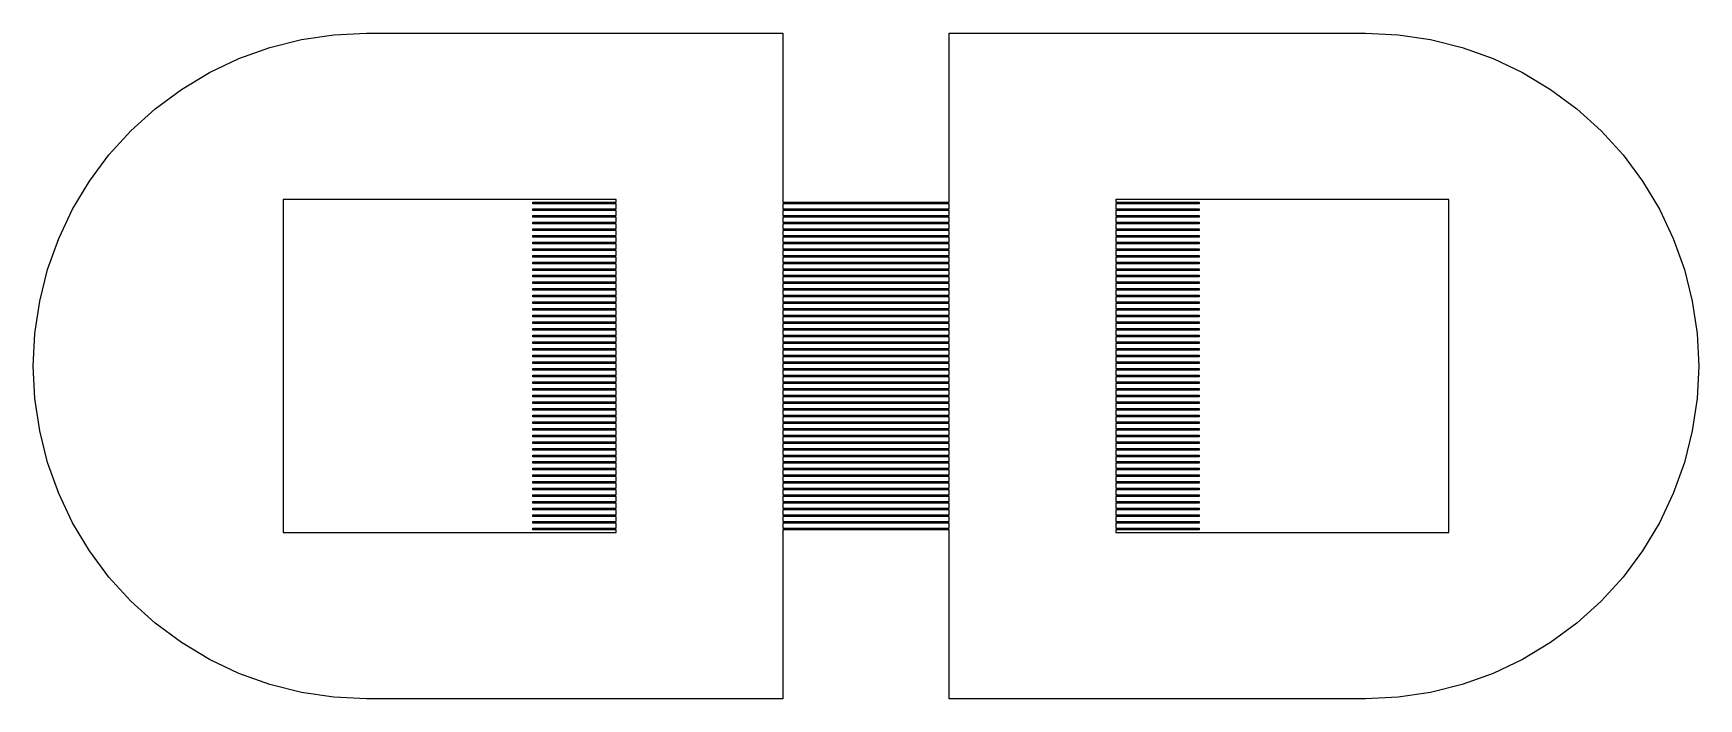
# Model space of a CAD drawing. Extents: x -16 to 83, y -18 to 83.
# Drawn here: x 18.5 to 28.5, y 53.5 to 57.5 of the extents above; entities that cross this region are included whole.
import ezdxf

# ---------------------------------------------------------------- set-up
doc = ezdxf.new("R2010")
doc.units = 0

msp = doc.modelspace()

# ---------------------------------------------------------------- linework, layer by layer
for p, q in [((20.304, 57.4904), (20.5, 57.5)), ((20.5, 57.5), (23, 57.5)), ((23, 57.5), (23, 56.485)), ((24, 56.485), (24, 57.5)), ((24, 57.5), (26.5, 57.5)), ((26.5, 57.5), (26.696, 57.4904)), ((19.7346, 57.3477), (19.9194, 57.4139)), ((19.9194, 57.4139), (20.1098, 57.4616)), ((20.1098, 57.4616), (20.304, 57.4904)), ((26.696, 57.4904), (26.8902, 57.4616)), ((26.8902, 57.4616), (27.0806, 57.4139)), ((27.0806, 57.4139), (27.2654, 57.3477)), ((19.5572, 57.2638), (19.7346, 57.3477)), ((27.2654, 57.3477), (27.4428, 57.2638)), ((19.3889, 57.1629), (19.5572, 57.2638)), ((27.4428, 57.2638), (27.6111, 57.1629)), ((19.2312, 57.046), (19.3889, 57.1629)), ((27.6111, 57.1629), (27.7688, 57.046)), ((19.0858, 56.9142), (19.2312, 57.046)), ((27.7688, 57.046), (27.9142, 56.9142)), ((18.954, 56.7688), (19.0858, 56.9142)), ((27.9142, 56.9142), (28.046, 56.7688)), ((18.8371, 56.6111), (18.954, 56.7688)), ((28.046, 56.7688), (28.1629, 56.6111)), ((18.7362, 56.4428), (18.8371, 56.6111)), ((28.1629, 56.6111), (28.2638, 56.4428)), ((22, 56.5), (20, 56.5)), ((20, 56.5), (20, 54.5)), ((22, 56.485), (22, 56.5)), ((27, 56.5), (25, 56.5)), ((25, 56.5), (25, 56.485)), ((27, 54.5), (27, 56.5)), ((18.6523, 56.2654), (18.7362, 56.4428)), ((21.5, 56.475), (21.5, 56.485)), ((21.5, 56.485), (22, 56.485)), ((22, 56.475), (21.5, 56.475)), ((21.5, 56.435), (21.5, 56.445)), ((21.5, 56.445), (22, 56.445)), ((22, 56.435), (21.5, 56.435)), ((21.5, 56.395), (21.5, 56.405)), ((21.5, 56.405), (22, 56.405)), ((22, 56.445), (22, 56.475)), ((22, 56.405), (22, 56.435)), ((23, 56.485), (24, 56.485)), ((24, 56.475), (23, 56.475)), ((23, 56.475), (23, 56.445)), ((23, 56.445), (24, 56.445)), ((24, 56.435), (23, 56.435)), ((23, 56.435), (23, 56.405)), ((23, 56.405), (24, 56.405)), ((24, 56.445), (24, 56.475)), ((24, 56.405), (24, 56.435)), ((25, 56.485), (25.5, 56.485)), ((25.5, 56.475), (25, 56.475)), ((25, 56.475), (25, 56.445)), ((25, 56.445), (25.5, 56.445)), ((25.5, 56.435), (25, 56.435)), ((25, 56.435), (25, 56.405)), ((25, 56.405), (25.5, 56.405)), ((25.5, 56.485), (25.5, 56.475)), ((25.5, 56.445), (25.5, 56.435)), ((25.5, 56.405), (25.5, 56.395)), ((28.2638, 56.4428), (28.3477, 56.2654)), ((22, 56.395), (21.5, 56.395)), ((21.5, 56.355), (21.5, 56.365)), ((21.5, 56.365), (22, 56.365)), ((22, 56.355), (21.5, 56.355)), ((21.5, 56.315), (21.5, 56.325)), ((21.5, 56.325), (22, 56.325)), ((22, 56.315), (21.5, 56.315)), ((22, 56.365), (22, 56.395)), ((22, 56.325), (22, 56.355)), ((22, 56.285), (22, 56.315)), ((24, 56.395), (23, 56.395)), ((23, 56.395), (23, 56.365)), ((23, 56.365), (24, 56.365)), ((24, 56.355), (23, 56.355)), ((23, 56.355), (23, 56.325)), ((23, 56.325), (24, 56.325)), ((24, 56.315), (23, 56.315)), ((23, 56.315), (23, 56.285)), ((24, 56.365), (24, 56.395)), ((24, 56.325), (24, 56.355)), ((24, 56.285), (24, 56.315)), ((25.5, 56.395), (25, 56.395)), ((25, 56.395), (25, 56.365)), ((25, 56.365), (25.5, 56.365)), ((25.5, 56.355), (25, 56.355)), ((25, 56.355), (25, 56.325)), ((25, 56.325), (25.5, 56.325)), ((25.5, 56.315), (25, 56.315)), ((25, 56.315), (25, 56.285)), ((25.5, 56.365), (25.5, 56.355)), ((25.5, 56.325), (25.5, 56.315)), ((18.5861, 56.0806), (18.6523, 56.2654)), ((21.5, 56.275), (21.5, 56.285)), ((21.5, 56.285), (22, 56.285)), ((22, 56.275), (21.5, 56.275)), ((21.5, 56.235), (21.5, 56.245)), ((21.5, 56.245), (22, 56.245)), ((22, 56.235), (21.5, 56.235)), ((21.5, 56.195), (21.5, 56.205)), ((21.5, 56.205), (22, 56.205)), ((22, 56.245), (22, 56.275)), ((22, 56.205), (22, 56.235)), ((23, 56.285), (24, 56.285)), ((24, 56.275), (23, 56.275)), ((23, 56.275), (23, 56.245)), ((23, 56.245), (24, 56.245)), ((24, 56.235), (23, 56.235)), ((23, 56.235), (23, 56.205)), ((23, 56.205), (24, 56.205)), ((24, 56.245), (24, 56.275)), ((24, 56.205), (24, 56.235)), ((25, 56.285), (25.5, 56.285)), ((25.5, 56.275), (25, 56.275)), ((25, 56.275), (25, 56.245)), ((25, 56.245), (25.5, 56.245)), ((25.5, 56.235), (25, 56.235)), ((25, 56.235), (25, 56.205)), ((25, 56.205), (25.5, 56.205)), ((25.5, 56.285), (25.5, 56.275)), ((25.5, 56.245), (25.5, 56.235)), ((25.5, 56.205), (25.5, 56.195)), ((28.3477, 56.2654), (28.4139, 56.0806)), ((22, 56.195), (21.5, 56.195)), ((21.5, 56.155), (21.5, 56.165)), ((21.5, 56.165), (22, 56.165)), ((22, 56.155), (21.5, 56.155)), ((21.5, 56.115), (21.5, 56.125)), ((21.5, 56.125), (22, 56.125)), ((22, 56.115), (21.5, 56.115)), ((22, 56.165), (22, 56.195)), ((22, 56.125), (22, 56.155)), ((22, 56.085), (22, 56.115)), ((24, 56.195), (23, 56.195)), ((23, 56.195), (23, 56.165)), ((23, 56.165), (24, 56.165)), ((24, 56.155), (23, 56.155)), ((23, 56.155), (23, 56.125)), ((23, 56.125), (24, 56.125)), ((24, 56.115), (23, 56.115)), ((23, 56.115), (23, 56.085)), ((24, 56.165), (24, 56.195)), ((24, 56.125), (24, 56.155)), ((24, 56.085), (24, 56.115)), ((25.5, 56.195), (25, 56.195)), ((25, 56.195), (25, 56.165)), ((25, 56.165), (25.5, 56.165)), ((25.5, 56.155), (25, 56.155)), ((25, 56.155), (25, 56.125)), ((25, 56.125), (25.5, 56.125)), ((25.5, 56.115), (25, 56.115)), ((25, 56.115), (25, 56.085)), ((25.5, 56.165), (25.5, 56.155)), ((25.5, 56.125), (25.5, 56.115)), ((18.5384, 55.8902), (18.5861, 56.0806)), ((21.5, 56.075), (21.5, 56.085)), ((21.5, 56.085), (22, 56.085)), ((22, 56.075), (21.5, 56.075)), ((21.5, 56.035), (21.5, 56.045)), ((21.5, 56.045), (22, 56.045)), ((22, 56.035), (21.5, 56.035)), ((21.5, 55.995), (21.5, 56.005)), ((21.5, 56.005), (22, 56.005)), ((22, 56.045), (22, 56.075)), ((22, 56.005), (22, 56.035)), ((23, 56.085), (24, 56.085)), ((24, 56.075), (23, 56.075)), ((23, 56.075), (23, 56.045)), ((23, 56.045), (24, 56.045)), ((24, 56.035), (23, 56.035)), ((23, 56.035), (23, 56.005)), ((23, 56.005), (24, 56.005)), ((24, 56.045), (24, 56.075)), ((24, 56.005), (24, 56.035)), ((25, 56.085), (25.5, 56.085)), ((25.5, 56.075), (25, 56.075)), ((25, 56.075), (25, 56.045)), ((25, 56.045), (25.5, 56.045)), ((25.5, 56.035), (25, 56.035)), ((25, 56.035), (25, 56.005)), ((25, 56.005), (25.5, 56.005)), ((25.5, 56.085), (25.5, 56.075)), ((25.5, 56.045), (25.5, 56.035)), ((25.5, 56.005), (25.5, 55.995)), ((28.4139, 56.0806), (28.4616, 55.8902)), ((22, 55.995), (21.5, 55.995)), ((21.5, 55.955), (21.5, 55.965)), ((21.5, 55.965), (22, 55.965)), ((22, 55.955), (21.5, 55.955)), ((21.5, 55.915), (21.5, 55.925)), ((21.5, 55.925), (22, 55.925)), ((22, 55.915), (21.5, 55.915)), ((22, 55.965), (22, 55.995)), ((22, 55.925), (22, 55.955)), ((22, 55.885), (22, 55.915)), ((24, 55.995), (23, 55.995)), ((23, 55.995), (23, 55.965)), ((23, 55.965), (24, 55.965)), ((24, 55.955), (23, 55.955)), ((23, 55.955), (23, 55.925)), ((23, 55.925), (24, 55.925)), ((24, 55.915), (23, 55.915)), ((23, 55.915), (23, 55.885)), ((24, 55.965), (24, 55.995)), ((24, 55.925), (24, 55.955)), ((24, 55.885), (24, 55.915)), ((25.5, 55.995), (25, 55.995)), ((25, 55.995), (25, 55.965)), ((25, 55.965), (25.5, 55.965)), ((25.5, 55.955), (25, 55.955)), ((25, 55.955), (25, 55.925)), ((25, 55.925), (25.5, 55.925)), ((25.5, 55.915), (25, 55.915)), ((25, 55.915), (25, 55.885)), ((25.5, 55.965), (25.5, 55.955)), ((25.5, 55.925), (25.5, 55.915)), ((18.5096, 55.696), (18.5384, 55.8902)), ((21.5, 55.875), (21.5, 55.885)), ((21.5, 55.885), (22, 55.885)), ((22, 55.875), (21.5, 55.875)), ((21.5, 55.835), (21.5, 55.845)), ((21.5, 55.845), (22, 55.845)), ((22, 55.835), (21.5, 55.835)), ((21.5, 55.795), (21.5, 55.805)), ((21.5, 55.805), (22, 55.805)), ((22, 55.845), (22, 55.875)), ((22, 55.805), (22, 55.835)), ((23, 55.885), (24, 55.885)), ((24, 55.875), (23, 55.875)), ((23, 55.875), (23, 55.845)), ((23, 55.845), (24, 55.845)), ((24, 55.835), (23, 55.835)), ((23, 55.835), (23, 55.805)), ((23, 55.805), (24, 55.805)), ((24, 55.845), (24, 55.875)), ((24, 55.805), (24, 55.835)), ((25, 55.885), (25.5, 55.885)), ((25.5, 55.875), (25, 55.875)), ((25, 55.875), (25, 55.845)), ((25, 55.845), (25.5, 55.845)), ((25.5, 55.835), (25, 55.835)), ((25, 55.835), (25, 55.805)), ((25, 55.805), (25.5, 55.805)), ((25.5, 55.885), (25.5, 55.875)), ((25.5, 55.845), (25.5, 55.835)), ((25.5, 55.805), (25.5, 55.795)), ((28.4616, 55.8902), (28.4904, 55.696)), ((22, 55.795), (21.5, 55.795)), ((21.5, 55.755), (21.5, 55.765)), ((21.5, 55.765), (22, 55.765)), ((22, 55.755), (21.5, 55.755)), ((21.5, 55.715), (21.5, 55.725)), ((21.5, 55.725), (22, 55.725)), ((22, 55.715), (21.5, 55.715)), ((22, 55.765), (22, 55.795)), ((22, 55.725), (22, 55.755)), ((22, 55.685), (22, 55.715)), ((24, 55.795), (23, 55.795)), ((23, 55.795), (23, 55.765)), ((23, 55.765), (24, 55.765)), ((24, 55.755), (23, 55.755)), ((23, 55.755), (23, 55.725)), ((23, 55.725), (24, 55.725)), ((24, 55.715), (23, 55.715)), ((23, 55.715), (23, 55.685)), ((24, 55.765), (24, 55.795)), ((24, 55.725), (24, 55.755)), ((24, 55.685), (24, 55.715)), ((25.5, 55.795), (25, 55.795)), ((25, 55.795), (25, 55.765)), ((25, 55.765), (25.5, 55.765)), ((25.5, 55.755), (25, 55.755)), ((25, 55.755), (25, 55.725)), ((25, 55.725), (25.5, 55.725)), ((25.5, 55.715), (25, 55.715)), ((25, 55.715), (25, 55.685)), ((25.5, 55.765), (25.5, 55.755)), ((25.5, 55.725), (25.5, 55.715)), ((18.5, 55.5), (18.5096, 55.696)), ((21.5, 55.675), (21.5, 55.685)), ((21.5, 55.685), (22, 55.685)), ((22, 55.675), (21.5, 55.675)), ((21.5, 55.635), (21.5, 55.645)), ((21.5, 55.645), (22, 55.645)), ((22, 55.635), (21.5, 55.635)), ((21.5, 55.595), (21.5, 55.605)), ((21.5, 55.605), (22, 55.605)), ((22, 55.645), (22, 55.675)), ((22, 55.605), (22, 55.635)), ((23, 55.685), (24, 55.685)), ((24, 55.675), (23, 55.675)), ((23, 55.675), (23, 55.645)), ((23, 55.645), (24, 55.645)), ((24, 55.635), (23, 55.635)), ((23, 55.635), (23, 55.605)), ((23, 55.605), (24, 55.605)), ((24, 55.645), (24, 55.675)), ((24, 55.605), (24, 55.635)), ((25, 55.685), (25.5, 55.685)), ((25.5, 55.675), (25, 55.675)), ((25, 55.675), (25, 55.645)), ((25, 55.645), (25.5, 55.645)), ((25.5, 55.635), (25, 55.635)), ((25, 55.635), (25, 55.605)), ((25, 55.605), (25.5, 55.605)), ((25.5, 55.685), (25.5, 55.675)), ((25.5, 55.645), (25.5, 55.635)), ((25.5, 55.605), (25.5, 55.595)), ((28.4904, 55.696), (28.5, 55.5)), ((18.5096, 55.304), (18.5, 55.5)), ((22, 55.595), (21.5, 55.595)), ((21.5, 55.555), (21.5, 55.565)), ((21.5, 55.565), (22, 55.565)), ((22, 55.555), (21.5, 55.555)), ((21.5, 55.515), (21.5, 55.525)), ((21.5, 55.525), (22, 55.525)), ((22, 55.515), (21.5, 55.515)), ((22, 55.565), (22, 55.595)), ((22, 55.525), (22, 55.555)), ((22, 55.485), (22, 55.515)), ((24, 55.595), (23, 55.595)), ((23, 55.595), (23, 55.565)), ((23, 55.565), (24, 55.565)), ((24, 55.555), (23, 55.555)), ((23, 55.555), (23, 55.525)), ((23, 55.525), (24, 55.525)), ((24, 55.515), (23, 55.515)), ((23, 55.515), (23, 55.485)), ((24, 55.565), (24, 55.595)), ((24, 55.525), (24, 55.555)), ((24, 55.485), (24, 55.515)), ((25.5, 55.595), (25, 55.595)), ((25, 55.595), (25, 55.565)), ((25, 55.565), (25.5, 55.565)), ((25.5, 55.555), (25, 55.555)), ((25, 55.555), (25, 55.525)), ((25, 55.525), (25.5, 55.525)), ((25.5, 55.515), (25, 55.515)), ((25, 55.515), (25, 55.485)), ((25.5, 55.565), (25.5, 55.555)), ((25.5, 55.525), (25.5, 55.515)), ((28.5, 55.5), (28.4904, 55.304)), ((21.5, 55.475), (21.5, 55.485)), ((21.5, 55.485), (22, 55.485)), ((22, 55.475), (21.5, 55.475)), ((21.5, 55.435), (21.5, 55.445)), ((21.5, 55.445), (22, 55.445)), ((22, 55.435), (21.5, 55.435)), ((21.5, 55.395), (21.5, 55.405)), ((21.5, 55.405), (22, 55.405)), ((22, 55.445), (22, 55.475)), ((22, 55.405), (22, 55.435)), ((23, 55.485), (24, 55.485)), ((24, 55.475), (23, 55.475)), ((23, 55.475), (23, 55.445)), ((23, 55.445), (24, 55.445)), ((24, 55.435), (23, 55.435)), ((23, 55.435), (23, 55.405)), ((23, 55.405), (24, 55.405)), ((24, 55.445), (24, 55.475)), ((24, 55.405), (24, 55.435)), ((25, 55.485), (25.5, 55.485)), ((25.5, 55.475), (25, 55.475)), ((25, 55.475), (25, 55.445)), ((25, 55.445), (25.5, 55.445)), ((25.5, 55.435), (25, 55.435)), ((25, 55.435), (25, 55.405)), ((25, 55.405), (25.5, 55.405)), ((25.5, 55.485), (25.5, 55.475)), ((25.5, 55.445), (25.5, 55.435)), ((25.5, 55.405), (25.5, 55.395)), ((18.5384, 55.1098), (18.5096, 55.304)), ((22, 55.395), (21.5, 55.395)), ((21.5, 55.355), (21.5, 55.365)), ((21.5, 55.365), (22, 55.365)), ((22, 55.355), (21.5, 55.355)), ((21.5, 55.315), (21.5, 55.325)), ((21.5, 55.325), (22, 55.325)), ((22, 55.315), (21.5, 55.315)), ((22, 55.365), (22, 55.395)), ((22, 55.325), (22, 55.355)), ((22, 55.285), (22, 55.315)), ((24, 55.395), (23, 55.395)), ((23, 55.395), (23, 55.365)), ((23, 55.365), (24, 55.365)), ((24, 55.355), (23, 55.355)), ((23, 55.355), (23, 55.325)), ((23, 55.325), (24, 55.325)), ((24, 55.315), (23, 55.315)), ((23, 55.315), (23, 55.285)), ((24, 55.365), (24, 55.395)), ((24, 55.325), (24, 55.355)), ((24, 55.285), (24, 55.315)), ((25.5, 55.395), (25, 55.395)), ((25, 55.395), (25, 55.365)), ((25, 55.365), (25.5, 55.365)), ((25.5, 55.355), (25, 55.355)), ((25, 55.355), (25, 55.325)), ((25, 55.325), (25.5, 55.325)), ((25.5, 55.315), (25, 55.315)), ((25, 55.315), (25, 55.285)), ((25.5, 55.365), (25.5, 55.355)), ((25.5, 55.325), (25.5, 55.315)), ((28.4904, 55.304), (28.4616, 55.1098)), ((21.5, 55.275), (21.5, 55.285)), ((21.5, 55.285), (22, 55.285)), ((22, 55.275), (21.5, 55.275)), ((21.5, 55.235), (21.5, 55.245)), ((21.5, 55.245), (22, 55.245)), ((22, 55.235), (21.5, 55.235)), ((21.5, 55.195), (21.5, 55.205)), ((21.5, 55.205), (22, 55.205)), ((22, 55.245), (22, 55.275)), ((22, 55.205), (22, 55.235)), ((23, 55.285), (24, 55.285)), ((24, 55.275), (23, 55.275)), ((23, 55.275), (23, 55.245)), ((23, 55.245), (24, 55.245)), ((24, 55.235), (23, 55.235)), ((23, 55.235), (23, 55.205)), ((23, 55.205), (24, 55.205)), ((24, 55.245), (24, 55.275)), ((24, 55.205), (24, 55.235)), ((25, 55.285), (25.5, 55.285)), ((25.5, 55.275), (25, 55.275)), ((25, 55.275), (25, 55.245)), ((25, 55.245), (25.5, 55.245)), ((25.5, 55.235), (25, 55.235)), ((25, 55.235), (25, 55.205)), ((25, 55.205), (25.5, 55.205)), ((25.5, 55.285), (25.5, 55.275)), ((25.5, 55.245), (25.5, 55.235)), ((25.5, 55.205), (25.5, 55.195)), ((18.5861, 54.9194), (18.5384, 55.1098)), ((22, 55.195), (21.5, 55.195)), ((21.5, 55.155), (21.5, 55.165)), ((21.5, 55.165), (22, 55.165)), ((22, 55.155), (21.5, 55.155)), ((21.5, 55.115), (21.5, 55.125)), ((21.5, 55.125), (22, 55.125)), ((22, 55.115), (21.5, 55.115)), ((22, 55.165), (22, 55.195)), ((22, 55.125), (22, 55.155)), ((22, 55.085), (22, 55.115)), ((24, 55.195), (23, 55.195)), ((23, 55.195), (23, 55.165)), ((23, 55.165), (24, 55.165)), ((24, 55.155), (23, 55.155)), ((23, 55.155), (23, 55.125)), ((23, 55.125), (24, 55.125)), ((24, 55.115), (23, 55.115)), ((23, 55.115), (23, 55.085)), ((24, 55.165), (24, 55.195)), ((24, 55.125), (24, 55.155)), ((24, 55.085), (24, 55.115)), ((25.5, 55.195), (25, 55.195)), ((25, 55.195), (25, 55.165)), ((25, 55.165), (25.5, 55.165)), ((25.5, 55.155), (25, 55.155)), ((25, 55.155), (25, 55.125)), ((25, 55.125), (25.5, 55.125)), ((25.5, 55.115), (25, 55.115)), ((25, 55.115), (25, 55.085)), ((25.5, 55.165), (25.5, 55.155)), ((25.5, 55.125), (25.5, 55.115)), ((28.4616, 55.1098), (28.4139, 54.9194)), ((21.5, 55.075), (21.5, 55.085)), ((21.5, 55.085), (22, 55.085)), ((22, 55.075), (21.5, 55.075)), ((21.5, 55.035), (21.5, 55.045)), ((21.5, 55.045), (22, 55.045)), ((22, 55.035), (21.5, 55.035)), ((21.5, 54.995), (21.5, 55.005)), ((21.5, 55.005), (22, 55.005)), ((22, 55.045), (22, 55.075)), ((22, 55.005), (22, 55.035)), ((23, 55.085), (24, 55.085)), ((24, 55.075), (23, 55.075)), ((23, 55.075), (23, 55.045)), ((23, 55.045), (24, 55.045)), ((24, 55.035), (23, 55.035)), ((23, 55.035), (23, 55.005)), ((23, 55.005), (24, 55.005)), ((24, 55.045), (24, 55.075)), ((24, 55.005), (24, 55.035)), ((25, 55.085), (25.5, 55.085)), ((25.5, 55.075), (25, 55.075)), ((25, 55.075), (25, 55.045)), ((25, 55.045), (25.5, 55.045)), ((25.5, 55.035), (25, 55.035)), ((25, 55.035), (25, 55.005)), ((25, 55.005), (25.5, 55.005)), ((25.5, 55.085), (25.5, 55.075)), ((25.5, 55.045), (25.5, 55.035)), ((25.5, 55.005), (25.5, 54.995)), ((18.6523, 54.7346), (18.5861, 54.9194)), ((22, 54.995), (21.5, 54.995)), ((21.5, 54.955), (21.5, 54.965)), ((21.5, 54.965), (22, 54.965)), ((22, 54.955), (21.5, 54.955)), ((21.5, 54.915), (21.5, 54.925)), ((21.5, 54.925), (22, 54.925)), ((22, 54.915), (21.5, 54.915)), ((22, 54.965), (22, 54.995)), ((22, 54.925), (22, 54.955)), ((22, 54.885), (22, 54.915)), ((24, 54.995), (23, 54.995)), ((23, 54.995), (23, 54.965)), ((23, 54.965), (24, 54.965)), ((24, 54.955), (23, 54.955)), ((23, 54.955), (23, 54.925)), ((23, 54.925), (24, 54.925)), ((24, 54.915), (23, 54.915)), ((23, 54.915), (23, 54.885)), ((24, 54.965), (24, 54.995)), ((24, 54.925), (24, 54.955)), ((24, 54.885), (24, 54.915)), ((25.5, 54.995), (25, 54.995)), ((25, 54.995), (25, 54.965)), ((25, 54.965), (25.5, 54.965)), ((25.5, 54.955), (25, 54.955)), ((25, 54.955), (25, 54.925)), ((25, 54.925), (25.5, 54.925)), ((25.5, 54.915), (25, 54.915)), ((25, 54.915), (25, 54.885)), ((25.5, 54.965), (25.5, 54.955)), ((25.5, 54.925), (25.5, 54.915)), ((28.4139, 54.9194), (28.3477, 54.7346)), ((21.5, 54.875), (21.5, 54.885)), ((21.5, 54.885), (22, 54.885)), ((22, 54.875), (21.5, 54.875)), ((21.5, 54.835), (21.5, 54.845)), ((21.5, 54.845), (22, 54.845)), ((22, 54.835), (21.5, 54.835)), ((21.5, 54.795), (21.5, 54.805)), ((21.5, 54.805), (22, 54.805)), ((22, 54.845), (22, 54.875)), ((22, 54.805), (22, 54.835)), ((23, 54.885), (24, 54.885)), ((24, 54.875), (23, 54.875)), ((23, 54.875), (23, 54.845)), ((23, 54.845), (24, 54.845)), ((24, 54.835), (23, 54.835)), ((23, 54.835), (23, 54.805)), ((23, 54.805), (24, 54.805)), ((24, 54.845), (24, 54.875)), ((24, 54.805), (24, 54.835)), ((25, 54.885), (25.5, 54.885)), ((25.5, 54.875), (25, 54.875)), ((25, 54.875), (25, 54.845)), ((25, 54.845), (25.5, 54.845)), ((25.5, 54.835), (25, 54.835)), ((25, 54.835), (25, 54.805)), ((25, 54.805), (25.5, 54.805)), ((25.5, 54.885), (25.5, 54.875)), ((25.5, 54.845), (25.5, 54.835)), ((25.5, 54.805), (25.5, 54.795)), ((18.7362, 54.5572), (18.6523, 54.7346)), ((22, 54.795), (21.5, 54.795)), ((21.5, 54.755), (21.5, 54.765)), ((21.5, 54.765), (22, 54.765)), ((22, 54.755), (21.5, 54.755)), ((21.5, 54.715), (21.5, 54.725)), ((21.5, 54.725), (22, 54.725)), ((22, 54.715), (21.5, 54.715)), ((22, 54.765), (22, 54.795)), ((22, 54.725), (22, 54.755)), ((22, 54.685), (22, 54.715)), ((24, 54.795), (23, 54.795)), ((23, 54.795), (23, 54.765)), ((23, 54.765), (24, 54.765)), ((24, 54.755), (23, 54.755)), ((23, 54.755), (23, 54.725)), ((23, 54.725), (24, 54.725)), ((24, 54.715), (23, 54.715)), ((23, 54.715), (23, 54.685)), ((24, 54.765), (24, 54.795)), ((24, 54.725), (24, 54.755)), ((24, 54.685), (24, 54.715)), ((25.5, 54.795), (25, 54.795)), ((25, 54.795), (25, 54.765)), ((25, 54.765), (25.5, 54.765)), ((25.5, 54.755), (25, 54.755)), ((25, 54.755), (25, 54.725)), ((25, 54.725), (25.5, 54.725)), ((25.5, 54.715), (25, 54.715)), ((25, 54.715), (25, 54.685)), ((25.5, 54.765), (25.5, 54.755)), ((25.5, 54.725), (25.5, 54.715)), ((28.3477, 54.7346), (28.2638, 54.5572)), ((21.5, 54.675), (21.5, 54.685)), ((21.5, 54.685), (22, 54.685)), ((22, 54.675), (21.5, 54.675)), ((21.5, 54.635), (21.5, 54.645)), ((21.5, 54.645), (22, 54.645)), ((22, 54.635), (21.5, 54.635)), ((21.5, 54.595), (21.5, 54.605)), ((21.5, 54.605), (22, 54.605)), ((22, 54.645), (22, 54.675)), ((22, 54.605), (22, 54.635)), ((23, 54.685), (24, 54.685)), ((24, 54.675), (23, 54.675)), ((23, 54.675), (23, 54.645)), ((23, 54.645), (24, 54.645)), ((24, 54.635), (23, 54.635)), ((23, 54.635), (23, 54.605)), ((23, 54.605), (24, 54.605)), ((24, 54.645), (24, 54.675)), ((24, 54.605), (24, 54.635)), ((25, 54.685), (25.5, 54.685)), ((25.5, 54.675), (25, 54.675)), ((25, 54.675), (25, 54.645)), ((25, 54.645), (25.5, 54.645)), ((25.5, 54.635), (25, 54.635)), ((25, 54.635), (25, 54.605)), ((25, 54.605), (25.5, 54.605)), ((25.5, 54.685), (25.5, 54.675)), ((25.5, 54.645), (25.5, 54.635)), ((25.5, 54.605), (25.5, 54.595)), ((18.8371, 54.3889), (18.7362, 54.5572)), ((20, 54.5), (22, 54.5)), ((22, 54.595), (21.5, 54.595)), ((21.5, 54.555), (21.5, 54.565)), ((21.5, 54.565), (22, 54.565)), ((22, 54.555), (21.5, 54.555)), ((21.5, 54.515), (21.5, 54.525)), ((21.5, 54.525), (22, 54.525)), ((22, 54.515), (21.5, 54.515)), ((22, 54.565), (22, 54.595)), ((22, 54.525), (22, 54.555)), ((22, 54.5), (22, 54.515)), ((24, 54.595), (23, 54.595)), ((23, 54.595), (23, 54.565)), ((23, 54.565), (24, 54.565)), ((24, 54.555), (23, 54.555)), ((23, 54.555), (23, 54.525)), ((23, 54.525), (24, 54.525)), ((24, 54.515), (23, 54.515)), ((23, 54.515), (23, 53.5)), ((24, 54.565), (24, 54.595)), ((24, 54.525), (24, 54.555)), ((24, 53.5), (24, 54.515)), ((25.5, 54.595), (25, 54.595)), ((25, 54.595), (25, 54.565)), ((25, 54.565), (25.5, 54.565)), ((25.5, 54.555), (25, 54.555)), ((25, 54.555), (25, 54.525)), ((25, 54.525), (25.5, 54.525)), ((25.5, 54.515), (25, 54.515)), ((25, 54.515), (25, 54.5)), ((25, 54.5), (27, 54.5)), ((25.5, 54.565), (25.5, 54.555)), ((25.5, 54.525), (25.5, 54.515)), ((28.2638, 54.5572), (28.1629, 54.3889)), ((18.954, 54.2312), (18.8371, 54.3889)), ((28.1629, 54.3889), (28.046, 54.2312)), ((19.0858, 54.0858), (18.954, 54.2312)), ((28.046, 54.2312), (27.9142, 54.0858)), ((19.2312, 53.954), (19.0858, 54.0858)), ((27.9142, 54.0858), (27.7688, 53.954)), ((19.3889, 53.8371), (19.2312, 53.954)), ((27.7688, 53.954), (27.6111, 53.8371)), ((19.5572, 53.7362), (19.3889, 53.8371)), ((27.6111, 53.8371), (27.4428, 53.7362)), ((19.7346, 53.6523), (19.5572, 53.7362)), ((27.4428, 53.7362), (27.2654, 53.6523)), ((19.9194, 53.5861), (19.7346, 53.6523)), ((27.2654, 53.6523), (27.0806, 53.5861)), ((20.1098, 53.5384), (19.9194, 53.5861)), ((20.304, 53.5096), (20.1098, 53.5384)), ((20.5, 53.5), (20.304, 53.5096)), ((23, 53.5), (20.5, 53.5)), ((26.5, 53.5), (24, 53.5)), ((26.696, 53.5096), (26.5, 53.5)), ((26.8902, 53.5384), (26.696, 53.5096)), ((27.0806, 53.5861), (26.8902, 53.5384))]:
    msp.add_line(p, q)

doc.saveas('drawing.dxf')
